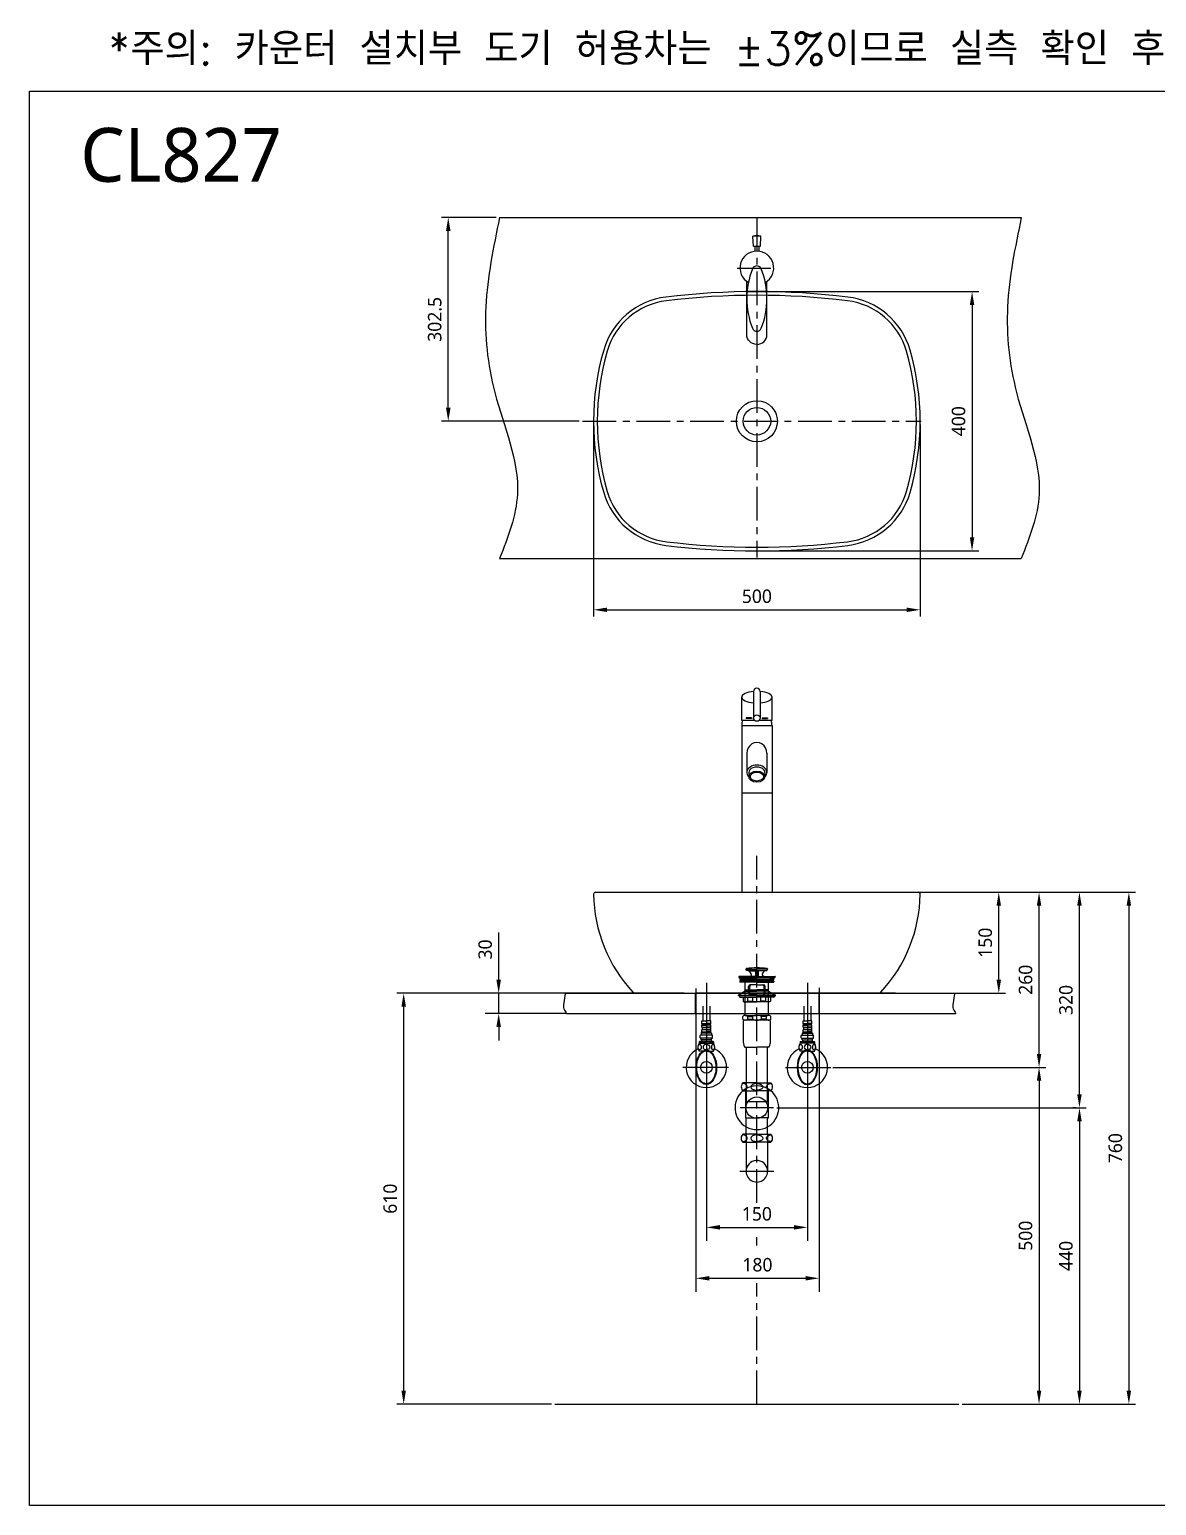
# Model space of a CAD drawing. Extents: x 3936 to 7036, y 0 to 2191.
# Drawn here: x 3936 to 5609, y 0 to 2191 of the extents above; entities that cross this region are included whole.
import ezdxf

# ---------------------------------------------------------------- set-up
doc = ezdxf.new("R2010")
doc.units = 0
doc.header["$LTSCALE"] = 20
doc.header["$MEASUREMENT"] = 0
doc.linetypes.add('CENTER', pattern=[2, 1.25, -0.25, 0.25, -0.25])
doc.layers.get('0').update_dxf_attribs({"linetype": 'CONTINUOUS'})
doc.layers.get('DEFPOINTS').update_dxf_attribs({"linetype": 'CONTINUOUS'})
for name, color, linetype in [('1', 1, 'CONTINUOUS'), ('3', 3, 'CONTINUOUS'), ('4', 4, 'CONTINUOUS'), ('5', 5, 'CONTINUOUS'), ('6', 6, 'CONTINUOUS'), ('7', 7, 'CONTINUOUS'), ('CENTER', 2, 'CENTER'), ('D', 2, 'CONTINUOUS'), ('DWG', 7, 'CONTINUOUS')]:
    doc.layers.add(name, color=color, linetype=linetype)
doc.styles.add('GHS', font='romans', dxfattribs={"bigfont": 'ghs'})
doc.styles.get("Standard").update_dxf_attribs({"font": 'NanumGothic.ttf'})
doc.dimstyles.get("Standard").update_dxf_attribs({"dimtxt": 2.5, "dimasz": 2, "dimexe": 2, "dimexo": 1, "dimgap": 1.5, "dimtad": 1, "dimdec": 0, "dimlfac": 10, "dimrnd": 0.5, "dimzin": 0, "dimdsep": 46, "dimtxsty": 'Standard', "dimcen": 0, "dimclrt": 2, "dimadec": 0, "dimazin": 0, "dimtfac": 1, "dimtdec": 0, "dimtmove": 0, "dimatfit": 3, "dimfxl": 1, "dimtolj": 1, "dimtzin": 0, "dimarcsym": 0})

# ---------------------------------------------------------------- blocks, each defined once
blk = doc.blocks.new('*D49')
at = {"color": 3, "lineweight": -2, "transparency": 16777216}
for p, q in [((5045.9, 590.5), (5505.1, 590.5)), ((5495.1, 570.5), (5495.1, 170.5)), ((5321.1, 150.5), (5505.1, 150.5))]:
    blk.add_line(p, q, dxfattribs=at)
at = {"color": 3, "transparency": 16777216}
for points in [[(5491.8, 570.5), (5498.4, 570.5), (5495.1, 590.5)], [(5491.8, 170.5), (5498.4, 170.5), (5495.1, 150.5)]]:
    blk.add_solid(points, dxfattribs=at)
at = {"layer": 'DEFPOINTS', "color": 0, "transparency": 16777216}
for p in [(5040.9, 590.5), (5316.1, 150.5), (5495.1, 150.5)]:
    blk.add_point(p, dxfattribs=at)
at = {"color": 2, "transparency": 16777216, "insert": (5475.1, 370.5), "char_height": 20, "attachment_point": 5, "rotation": 90}
blk.add_mtext('\\A1;440', dxfattribs=at)
blk = doc.blocks.new('*D50')
at = {"layer": '1', "color": 3, "lineweight": -2, "transparency": 16777216}
for p, q in [((4632.7, 780.5), (4632.7, 850.5)), ((4731.9, 760.5), (4612.7, 760.5)), ((4632.7, 730.5), (4632.7, 760.5)), ((4733.4, 730.5), (4612.7, 730.5)), ((4632.7, 710.5), (4632.7, 690.5))]:
    blk.add_line(p, q, dxfattribs=at)
at = {"layer": '1', "color": 3, "transparency": 16777216}
for points in [[(4629.3, 780.5), (4636, 780.5), (4632.7, 760.5)], [(4629.3, 710.5), (4636, 710.5), (4632.7, 730.5)]]:
    blk.add_solid(points, dxfattribs=at)
at = {"layer": 'DEFPOINTS', "color": 0, "transparency": 16777216}
for p in [(4632.7, 760.5), (4731.9, 760.5), (4733.4, 730.5)]:
    blk.add_point(p, dxfattribs=at)
at = {"layer": '1', "color": 2, "transparency": 16777216, "insert": (4612.7, 825.5), "char_height": 20, "attachment_point": 5, "rotation": 90}
blk.add_mtext('\\A1;30', dxfattribs=at)
blk = doc.blocks.new('*D51')
at = {"color": 3, "lineweight": -2, "transparency": 16777216}
for p, q in [((5256.1, 910.5), (5445.1, 910.5)), ((5435.1, 670.5), (5435.1, 890.5)), ((5128.7, 650.5), (5445.1, 650.5))]:
    blk.add_line(p, q, dxfattribs=at)
at = {"color": 3, "transparency": 16777216}
for points in [[(5431.8, 890.5), (5438.4, 890.5), (5435.1, 910.5)], [(5431.8, 670.5), (5438.4, 670.5), (5435.1, 650.5)]]:
    blk.add_solid(points, dxfattribs=at)
at = {"layer": 'DEFPOINTS', "color": 0, "transparency": 16777216}
for p in [(5251.1, 910.5), (5435.1, 910.5), (5123.7, 650.5)]:
    blk.add_point(p, dxfattribs=at)
at = {"color": 2, "transparency": 16777216, "insert": (5415.1, 780.5), "char_height": 20, "attachment_point": 5, "rotation": 90}
blk.add_mtext('\\A1;260', dxfattribs=at)
blk = doc.blocks.new('*D52')
at = {"color": 3, "lineweight": -2, "transparency": 16777216}
for p, q in [((4941.1, 615.8), (4941.1, 392.9)), ((5091.1, 615.8), (5091.1, 392.9)), ((4961.1, 412.9), (5071.1, 412.9))]:
    blk.add_line(p, q, dxfattribs=at)
at = {"color": 3, "transparency": 16777216}
for points in [[(4961.1, 416.3), (4961.1, 409.6), (4941.1, 412.9)], [(5071.1, 416.3), (5071.1, 409.6), (5091.1, 412.9)]]:
    blk.add_solid(points, dxfattribs=at)
at = {"layer": 'DEFPOINTS', "color": 0, "transparency": 16777216}
for p in [(4941.1, 615.8), (5091.1, 615.8), (5091.1, 412.9)]:
    blk.add_point(p, dxfattribs=at)
at = {"color": 2, "transparency": 16777216, "insert": (5016.1, 432.9), "char_height": 20, "attachment_point": 5}
blk.add_mtext('\\A1;150', dxfattribs=at)
blk = doc.blocks.new('*D62')
at = {"layer": '1', "color": 3, "lineweight": -2, "transparency": 16777216}
for p, q in [((5256.1, 910.5), (5505.1, 910.5)), ((5495.1, 610.5), (5495.1, 890.5)), ((5490.1, 590.5), (5485.1, 590.5))]:
    blk.add_line(p, q, dxfattribs=at)
at = {"layer": '1', "color": 3, "transparency": 16777216}
for points in [[(5491.8, 890.5), (5498.4, 890.5), (5495.1, 910.5)], [(5491.8, 610.5), (5498.4, 610.5), (5495.1, 590.5)]]:
    blk.add_solid(points, dxfattribs=at)
at = {"layer": 'DEFPOINTS', "color": 0, "transparency": 16777216}
for p in [(5251.1, 910.5), (5495.1, 910.5), (5495.1, 590.5)]:
    blk.add_point(p, dxfattribs=at)
at = {"layer": '1', "color": 2, "transparency": 16777216, "insert": (5475.1, 750.5), "char_height": 20, "attachment_point": 5, "rotation": 90}
blk.add_mtext('\\A1;320', dxfattribs=at)
blk = doc.blocks.new('*D61')
at = {"layer": '3', "color": 3, "lineweight": -2, "transparency": 16777216}
for p, q in [((4925.3, 767.7), (4925.3, 317.3)), ((5108.5, 768.5), (5108.5, 317.3)), ((4945.3, 337.3), (5088.5, 337.3))]:
    blk.add_line(p, q, dxfattribs=at)
at = {"layer": '3', "color": 3, "transparency": 16777216}
for points in [[(4945.3, 340.6), (4945.3, 334), (4925.3, 337.3)], [(5088.5, 340.6), (5088.5, 334), (5108.5, 337.3)]]:
    blk.add_solid(points, dxfattribs=at)
at = {"layer": 'DEFPOINTS', "color": 0, "transparency": 16777216}
for p in [(4925.3, 767.7), (5108.5, 768.5), (5108.5, 337.3)]:
    blk.add_point(p, dxfattribs=at)
at = {"layer": '3', "color": 2, "transparency": 16777216, "insert": (5016.9, 357.3), "char_height": 20, "attachment_point": 5}
blk.add_mtext('\\A1;180', dxfattribs=at)
blk = doc.blocks.new('*D47')
at = {"color": 3, "lineweight": -2, "transparency": 16777216}
for p, q in [((5256.1, 910.5), (5385.3, 910.5)), ((5375.3, 780.5), (5375.3, 890.5)), ((5227, 760.5), (5385.3, 760.5))]:
    blk.add_line(p, q, dxfattribs=at)
at = {"color": 3, "transparency": 16777216}
for points in [[(5372, 890.5), (5378.6, 890.5), (5375.3, 910.5)], [(5372, 780.5), (5378.6, 780.5), (5375.3, 760.5)]]:
    blk.add_solid(points, dxfattribs=at)
at = {"layer": 'DEFPOINTS', "color": 0, "transparency": 16777216}
for p in [(5251.1, 910.5), (5375.3, 910.5), (5222, 760.5)]:
    blk.add_point(p, dxfattribs=at)
at = {"color": 2, "transparency": 16777216, "insert": (5355.3, 835.5), "char_height": 20, "attachment_point": 5, "rotation": 90}
blk.add_mtext('\\A1;150', dxfattribs=at)
blk = doc.blocks.new('*D48')
at = {"layer": '3', "color": 3, "lineweight": -2, "transparency": 16777216}
for p, q in [((4908.1, 760.5), (4481.6, 760.5)), ((4491.6, 740.5), (4491.6, 170.5)), ((4711.1, 150.5), (4481.6, 150.5))]:
    blk.add_line(p, q, dxfattribs=at)
at = {"layer": '3', "color": 3, "transparency": 16777216}
for points in [[(4488.3, 740.5), (4495, 740.5), (4491.6, 760.5)], [(4488.3, 170.5), (4495, 170.5), (4491.6, 150.5)]]:
    blk.add_solid(points, dxfattribs=at)
at = {"layer": 'DEFPOINTS', "color": 0, "transparency": 16777216}
for p in [(4913.1, 760.5), (4491.6, 150.5), (4716.1, 150.5)]:
    blk.add_point(p, dxfattribs=at)
at = {"layer": '3', "color": 2, "transparency": 16777216, "insert": (4471.6, 455.5), "char_height": 20, "attachment_point": 5, "rotation": 90}
blk.add_mtext('\\A1;610', dxfattribs=at)
blk = doc.blocks.new('*D55')
at = {"layer": '3', "color": 3, "lineweight": -2, "transparency": 16777216}
for p, q in [((5256.1, 910.5), (5578.5, 910.5)), ((5568.5, 890.5), (5568.5, 170.5)), ((5321.1, 150.5), (5578.5, 150.5))]:
    blk.add_line(p, q, dxfattribs=at)
at = {"layer": '3', "color": 3, "transparency": 16777216}
for points in [[(5565.1, 890.5), (5571.8, 890.5), (5568.5, 910.5)], [(5565.1, 170.5), (5571.8, 170.5), (5568.5, 150.5)]]:
    blk.add_solid(points, dxfattribs=at)
at = {"layer": 'DEFPOINTS', "color": 0, "transparency": 16777216}
for p in [(5251.1, 910.5), (5316.1, 150.5), (5568.5, 150.5)]:
    blk.add_point(p, dxfattribs=at)
at = {"layer": '3', "color": 2, "transparency": 16777216, "insert": (5548.5, 530.5), "char_height": 20, "attachment_point": 5, "rotation": 90}
blk.add_mtext('\\A1;760', dxfattribs=at)
blk = doc.blocks.new('A$C7F5A4C09')
at = {"layer": '3'}
for p, q in [((0.5, 185.6), (0.5, 185)), ((0.5, 185), (27.5, 185)), ((0.5, 185), (2.6, 183.5)), ((10.2, 186), (0.9, 186)), ((2.2, 183.3), (2.2, 182)), ((2.2, 179), (2.2, 177.7)), ((8.5, 183.5), (2.4, 183.5)), ((27.5, 177.5), (2.4, 177.5)), ((27.5, 181.5), (2.7, 181.5)), ((27.5, 179.5), (2.7, 179.5)), ((8.5, 183.5), (27.5, 183.5)), ((10, 146.9), (10, 177.5)), ((27.5, 186), (10.2, 186)), ((12.5, 194.6), (11.3, 196.7)), ((11.4, 196.5), (27.5, 196.5)), ((27.5, 194.6), (12.5, 194.6)), ((15, 194.4), (25.7, 193.7)), ((19.2, 189.7), (16.5, 193.6)), ((17.1, 186), (18.6, 186.8)), ((27.5, 194.6), (25.7, 193.7)), ((25.7, 193.7), (25.7, 186)), ((27, 194.3), (26.5, 187.9)), ((26.8, 186), (26.5, 188)), ((26.5, 188), (27.5, 188)), ((43.6, 196.5), (27.5, 196.5)), ((27.5, 194.6), (42.5, 194.6)), ((27.5, 194.6), (29.2, 193.7)), ((28.4, 188), (27.5, 188)), ((27.5, 186), (44.8, 186)), ((54.5, 185), (27.5, 185)), ((46.5, 183.5), (27.5, 183.5)), ((27.5, 181.5), (52.3, 181.5)), ((27.5, 179.5), (52.3, 179.5)), ((27.5, 177.5), (52.6, 177.5)), ((28, 194.3), (28.4, 187.9)), ((28.2, 186), (28.4, 188)), ((40, 194.4), (29.2, 193.7)), ((29.2, 193.7), (29.2, 186)), ((35.8, 189.7), (38.5, 193.6)), ((37.9, 186), (36.4, 186.8)), ((42.5, 194.6), (43.7, 196.7)), ((44.8, 186), (54.1, 186)), ((45, 146.9), (45, 177.5)), ((46.5, 183.5), (52.6, 183.5)), ((54.5, 185), (52.4, 183.5)), ((52.8, 183.3), (52.8, 182)), ((52.8, 179), (52.8, 177.7)), ((54.5, 185.6), (54.5, 185)), ((10, 163.9), (0, 157.9)), ((0, 157.9), (27.5, 157.9)), ((0, 156.9), (0, 157.9)), ((10, 156.9), (0, 156.9)), ((1.8, 156.9), (1.8, 155.6)), ((2.3, 155.1), (7.3, 155.1)), ((5, 160.9), (50, 160.9)), ((7.3, 155.1), (27.5, 155.1)), ((7.3, 155.1), (7.3, 149)), ((10.7, 166), (10, 167.2)), ((10, 166), (27.5, 166)), ((10, 163.9), (27.5, 163.9)), ((45, 156.9), (10, 156.9)), ((10.7, 163.9), (10.7, 166)), ((14.1, 149), (14.1, 155.1)), ((15.1, 161), (15.1, 171)), ((16.9, 161), (16.9, 171)), ((27.5, 173.5), (17.6, 173.5)), ((27.5, 158.5), (17.6, 158.5)), ((21.5, 149), (21.5, 155.1)), ((27.5, 173.5), (37.4, 173.5)), ((45, 166), (27.5, 166)), ((45, 163.9), (27.5, 163.9)), ((27.5, 158.5), (37.4, 158.5)), ((55, 157.9), (27.5, 157.9)), ((47.7, 155.1), (27.5, 155.1)), ((33.5, 149), (33.5, 155.1)), ((38.1, 161), (38.1, 171)), ((39.9, 161), (39.9, 171)), ((40.9, 149), (40.9, 155.1)), ((44.3, 166), (45, 167.2)), ((44.3, 163.9), (44.3, 166)), ((45, 163.9), (55, 157.9)), ((45, 156.9), (55, 156.9)), ((47.7, 155.1), (47.7, 149)), ((52.7, 155.1), (47.7, 155.1)), ((53.2, 156.9), (53.2, 155.6)), ((55, 156.9), (55, 157.9)), ((8.3, 148.4), (7.3, 149)), ((8.3, 148.4), (9.7, 148.4)), ((9.7, 148.4), (27.5, 148.4)), ((10, 128), (10, 148.4)), ((14.1, 149), (21.5, 149)), ((45.3, 148.4), (27.5, 148.4)), ((40.9, 149), (33.5, 149)), ((45, 128), (45, 148.4)), ((46.7, 148.4), (45.3, 148.4)), ((46.7, 148.4), (47.7, 149)), ((6.8, 122.4), (6.8, 126.6)), ((7.5, 87.4), (7.5, 120)), ((27.5, 121), (8.5, 121)), ((10.1, 128), (27.3, 128)), ((13.5, 126.6), (13.5, 122.4)), ((13.5, 126.6), (20.9, 126.6)), ((13.5, 122.4), (20.9, 122.4)), ((20.9, 126.6), (20.9, 122.4)), ((44.9, 121), (27.5, 121)), ((44.9, 128), (27.7, 128)), ((34.1, 126.6), (34.1, 122.4)), ((41.5, 126.6), (34.1, 126.6)), ((41.5, 122.4), (34.1, 122.4)), ((41.5, 126.6), (41.5, 122.4)), ((44.3, 121), (44.9, 121)), ((44.9, 121), (45.3, 121)), ((46.5, 121), (45, 121)), ((47.5, 114.6), (47.5, 120)), ((47.5, 87.4), (47.5, 120)), ((48.2, 122.4), (48.2, 126.6)), ((9.5, 81), (27.5, 81)), ((11.6, 81), (11.6, 0)), ((45.5, 81), (27.5, 81)), ((43.4, 0), (43.4, 81)), ((11.6, 0), (43.4, 0))]:
    blk.add_line(p, q, dxfattribs=at)
for centre, radius, start, end in [((12.3, 196.5), 1.1, 97.3204, 169.4262), ((27.5, 78.6), 120, 90, 97.3204), ((27.5, 78.6), 120, 82.6796, 90), ((42.6, 196.5), 1.1, 10.5738, 82.6796), ((0.9, 185.6), 0.4, 90, 180), ((2.4, 183.3), 0.2, 90, 180), ((2.7, 182), 0.5, 180, 270), ((2.7, 179), 0.5, 90, 180), ((2.4, 177.7), 0.2, 180, 270), ((6, 180.5), 1, 270, 90), ((14.9, 192.4), 2, 35.2023, 86.2618), ((17.6, 188.6), 2, 300, 35.2023), ((37.4, 188.6), 2, 144.7977, 240), ((40.1, 192.4), 2, 93.7382, 144.7977), ((49, 180.5), 1, 90, 270), ((52.3, 182), 0.5, 270, 0), ((52.3, 179), 0.5, 0, 90), ((52.6, 183.3), 0.2, 0, 90), ((52.6, 177.7), 0.2, 270, 0), ((54.1, 185.6), 0.4, 0, 90), ((2.3, 155.6), 0.5, 180, 270), ((17.6, 171), 2.5, 90, 180), ((17.6, 161), 2.5, 180, 270), ((19.4, 171), 2.5, 90, 180), ((19.4, 161), 2.5, 180, 270), ((35.6, 171), 2.5, 0, 90), ((35.6, 161), 2.5, 270, 0), ((37.4, 171), 2.5, 0, 90), ((37.4, 161), 2.5, 270, 0), ((52.7, 155.6), 0.5, 270, 0), ((10.7, 158.6), 10.2, 250.5679, 289.4321), ((27.3, 177.9), 29.5, 258.5956, 270.3737), ((27.7, 177.9), 29.5, 269.6263, 281.4044), ((44.3, 158.6), 10.2, 250.5679, 289.4321), ((10.1, 123.3), 4.7, 43.9409, 136.0591), ((10.1, 125.7), 4.7, 223.9409, 316.0591), ((8.5, 120), 1, 90, 180), ((27, 114.4), 13.6, 89.0643, 116.6472), ((27, 134.6), 13.6, 243.3528, 270.9357), ((28, 114.4), 13.6, 63.3528, 90.9357), ((28, 134.6), 13.6, 269.0643, 296.6472), ((44.9, 123.3), 4.7, 43.9409, 136.0591), ((44.9, 125.7), 4.7, 223.9409, 316.0591), ((46.5, 120), 1, 0, 90), ((20.5, 87.9), 13, 182.42, 212.3), ((34.5, 87.9), 13, 327.7, 357.58)]:
    blk.add_arc(centre, radius, start, end, dxfattribs=at)
blk = doc.blocks.new('*D63')
at = {"color": 3, "lineweight": -2, "transparency": 16777216}
for p, q in [((4773.6, 1604.8), (4773.6, 1319.8)), ((5258.6, 1604.8), (5258.6, 1319.8)), ((4793.6, 1329.8), (5238.6, 1329.8))]:
    blk.add_line(p, q, dxfattribs=at)
at = {"color": 3, "transparency": 16777216}
for points in [[(4793.6, 1333.1), (4793.6, 1326.5), (4773.6, 1329.8)], [(5238.6, 1333.1), (5238.6, 1326.5), (5258.6, 1329.8)]]:
    blk.add_solid(points, dxfattribs=at)
at = {"layer": 'DEFPOINTS', "color": 0, "transparency": 16777216}
for p in [(4773.6, 1609.8), (5258.6, 1609.8), (5258.6, 1329.8)]:
    blk.add_point(p, dxfattribs=at)
at = {"color": 2, "transparency": 16777216, "insert": (5016.1, 1349.8), "char_height": 20, "attachment_point": 5}
blk.add_mtext('\\A1;500', dxfattribs=at)
blk = doc.blocks.new('*D64')
at = {"color": 3, "lineweight": -2, "transparency": 16777216}
for p, q in [((5021.1, 1802.3), (5345.6, 1802.3)), ((5335.6, 1782.3), (5335.6, 1437.3)), ((5021.1, 1417.3), (5345.6, 1417.3))]:
    blk.add_line(p, q, dxfattribs=at)
at = {"color": 3, "transparency": 16777216}
for points in [[(5332.3, 1782.3), (5338.9, 1782.3), (5335.6, 1802.3)], [(5332.3, 1437.3), (5338.9, 1437.3), (5335.6, 1417.3)]]:
    blk.add_solid(points, dxfattribs=at)
at = {"layer": 'DEFPOINTS', "color": 0, "transparency": 16777216}
for p in [(5016.1, 1802.3), (5016.1, 1417.3), (5335.6, 1417.3)]:
    blk.add_point(p, dxfattribs=at)
at = {"color": 2, "transparency": 16777216, "insert": (5315.6, 1609.8), "char_height": 20, "attachment_point": 5, "rotation": 90}
blk.add_mtext('\\A1;400', dxfattribs=at)
blk = doc.blocks.new('*D71')
at = {"color": 3, "lineweight": -2, "transparency": 16777216}
for p, q in [((5128.7, 650.5), (5445.1, 650.5)), ((5435.1, 630.5), (5435.1, 170.5)), ((5321.1, 150.5), (5445.1, 150.5))]:
    blk.add_line(p, q, dxfattribs=at)
at = {"color": 3, "transparency": 16777216}
for points in [[(5431.8, 630.5), (5438.4, 630.5), (5435.1, 650.5)], [(5431.8, 170.5), (5438.4, 170.5), (5435.1, 150.5)]]:
    blk.add_solid(points, dxfattribs=at)
at = {"layer": 'DEFPOINTS', "color": 0, "transparency": 16777216}
for p in [(5123.7, 650.5), (5316.1, 150.5), (5435.1, 150.5)]:
    blk.add_point(p, dxfattribs=at)
at = {"color": 2, "transparency": 16777216, "insert": (5415.1, 400.5), "char_height": 20, "attachment_point": 5, "rotation": 90}
blk.add_mtext('\\A1;500', dxfattribs=at)
blk = doc.blocks.new('*D83')
at = {"layer": '3', "color": 3, "lineweight": -2, "transparency": 16777216}
for p, q in [((4629, 1912.3), (4547.8, 1912.3)), ((4557.8, 1629.8), (4557.8, 1892.3)), ((4752.2, 1609.8), (4547.8, 1609.8))]:
    blk.add_line(p, q, dxfattribs=at)
at = {"layer": '3', "color": 3, "transparency": 16777216}
for points in [[(4554.5, 1892.3), (4561.2, 1892.3), (4557.8, 1912.3)], [(4554.5, 1629.8), (4561.2, 1629.8), (4557.8, 1609.8)]]:
    blk.add_solid(points, dxfattribs=at)
at = {"layer": 'DEFPOINTS', "color": 0, "transparency": 16777216}
for p in [(4557.8, 1912.3), (4634, 1912.3), (4757.2, 1609.8)]:
    blk.add_point(p, dxfattribs=at)
at = {"layer": '3', "color": 2, "transparency": 16777216, "insert": (4537.8, 1761), "char_height": 20, "attachment_point": 5, "rotation": 90}
blk.add_mtext('\\A1;302.5', dxfattribs=at)

msp = doc.modelspace()

# ---------------------------------------------------------------- linework, layer by layer
at = {"color": 7}
for p, q in [((4776.60994, 910.50261), (5255.56798, 910.50261)), ((4835.74659, 760.50261), (5196.43132, 760.50261)), ((5222.02048, 760.50261), (5016.08896, 760.50261))]:
    msp.add_line(p, q, dxfattribs=at)
msp.add_lwpolyline([(5107.08896, 760.50261), (5016.08896, 760.50261), (4925.08896, 760.50261)])
at = {"color": 2}
for radius in [30.5, 20.5]:
    msp.add_circle((5016.08896, 1609.76501), radius, dxfattribs=at)
at = {"color": 7}
for centre, radius, start, end in [((5016.08896, 682.26501), 1120, 83.07142379, 96.92857621), ((4894.25068, 1684.88928), 110, 96.92857621, 163.8449259), ((4894.25068, 1684.88928), 104.5, 96.92857621, 163.8449259), ((5016.08896, 682.26501), 1114.5, 83.07142379, 96.92857621), ((5137.92724, 1684.88928), 104.5, 16.1550741, 83.07142379), ((5137.92724, 1684.88928), 110, 16.1550741, 83.07142379), ((5153.58896, 1609.76501), 380, 163.8449259, 196.1550741), ((5153.58896, 1609.76501), 374.5, 163.8449259, 196.1550741), ((4878.58896, 1609.76501), 374.5, 343.8449259, 16.1550741), ((4878.58896, 1609.76501), 380, 343.8449259, 16.1550741), ((4894.25068, 1534.64073), 110, 196.1550741, 263.07142379), ((4894.25068, 1534.64073), 104.5, 196.1550741, 263.07142379), ((5137.92724, 1534.64073), 104.5, 276.92857621, 343.8449259), ((5137.92724, 1534.64073), 110, 276.92857621, 343.8449259), ((5016.08896, 2537.26501), 1120, 263.07142379, 276.92857621), ((5016.08896, 2537.26501), 1114.5, 263.07142379, 276.92857621), ((4776.60994, 907.50261), 3, 90, 180.8013657), ((4991.08896, 910.50261), 217.5, 180.8013657, 223.02778491), ((5041.08896, 910.50261), 217.5, 316.97221509, 359.1986343), ((5255.56798, 907.50261), 3, 359.1986343, 90), ((4835.74659, 765.50261), 5, 223.02778491, 270), ((5196.43132, 765.50261), 5, 270, 316.97221509)]:
    msp.add_arc(centre, radius, start, end, dxfattribs=at)
at = {"layer": '1'}
for p, q in [((4925.08896, 730.50261), (4925.08896, 760.50261)), ((5108.46513, 730.50261), (5108.46513, 760.50261)), ((4716.08896, 150.50261), (5316.08896, 150.50261))]:
    msp.add_line(p, q, dxfattribs=at)
for points in [[(4634.03703, 1912.26501), (4613.57848, 1779.53656), (4626.98697, 1652.20697), (4660.50819, 1501.42193), (4634.03703, 1405.76501)], [(5408.77772, 1912.26501), (5388.31917, 1779.53656), (5401.72766, 1652.20697), (5435.24888, 1501.42193), (5408.77772, 1405.76501)]]:
    msp.add_spline(points, degree=3, dxfattribs=at)
for points in [[(4731.94823, 760.50261), (4730.39124, 755.69255), (4729.4017, 747.93881), (4728.30295, 736.51331), (4732.08129, 732.84228), (4733.41356, 730.50261)], [(5310.18516, 760.50261), (5308.62818, 755.69255), (5307.63864, 747.93881), (5306.53988, 736.51331), (5310.31822, 732.84228), (5311.65049, 730.50261)]]:
    msp.add_open_spline(points, degree=3, knots=[0.795697532, 0.795697532, 0.795697532, 0.795697532, 2.2002718372, 3.1617295052, 4.1110891985, 4.1110891985, 4.1110891985, 4.1110891985], dxfattribs=at)
at = {"layer": '3'}
for p, q in [((5001.08896, 1802.26501), (5031.08896, 1802.26501)), ((5031.96396, 595.49414), (5031.26396, 595.49414))]:
    msp.add_line(p, q, dxfattribs=at)
at = {"layer": '4'}
for p, q in [((4999.83886, 627.53718), (4995.54736, 627.53718)), ((4995.93886, 615.53718), (4995.54736, 615.53718)), ((4995.93886, 615.53718), (5016.08886, 615.53718)), ((4999.28886, 615.53718), (4999.28886, 575.75706)), ((5016.08886, 627.53718), (4999.83886, 627.53718)), ((5016.08886, 627.53718), (5032.33886, 627.53718)), ((5036.23886, 615.53718), (5016.08886, 615.53718)), ((5032.33886, 627.53718), (5036.63037, 627.53718)), ((5032.88886, 615.53718), (5032.88886, 575.75706)), ((5036.23886, 615.53718), (5036.63037, 615.53718)), ((5040.8639, 590.49841), (4991.31382, 590.49841)), ((4999.28886, 575.75706), (5016.08886, 575.75706)), ((5000.21386, 550.93298), (5000.21386, 574.11218)), ((5032.88886, 575.75706), (5016.08886, 575.75706)), ((5031.96386, 550.93298), (5031.96386, 574.11218)), ((5000.21386, 551.23718), (4995.46941, 551.23718)), ((5016.01091, 551.23718), (5000.21386, 551.23718)), ((5000.21386, 550.93298), (5000.21386, 496.03718)), ((5016.01091, 551.23718), (5016.08886, 551.23718)), ((5016.16681, 551.23718), (5016.08886, 551.23718)), ((5016.16681, 551.23718), (5031.96386, 551.23718)), ((5031.96386, 551.23718), (5036.70831, 551.23718)), ((5031.96386, 550.93298), (5031.96386, 496.03718)), ((4995.46941, 539.23718), (5000.21386, 539.23718)), ((5000.21386, 539.23718), (5016.01091, 539.23718)), ((5031.96386, 539.23718), (5016.16681, 539.23718)), ((5031.96386, 539.23718), (5036.70831, 539.23718)), ((5041.26233, 496.03718), (4990.91539, 496.03718))]:
    msp.add_line(p, q, dxfattribs=at)
for points in [[(5001.89403, 621.53718, 0.1552173896), (5001.30354, 623.3935, 0.1067472438), (4999.24184, 625.28418, 0.0730430096), (4996.47197, 626.4022, 0.0285110883), (4994.74322, 626.71821, 0.05952259)], [(4994.74322, 616.35615, 0.0285110883), (4996.47197, 616.67216, 0.0730430096), (4999.24184, 617.79018, 0.1067472438), (5001.30354, 619.68085, 0.1552173896), (5001.89403, 621.53718, 0.1552173896)], [(5007.80856, 623.27611, 0.3272904533), (5007.80857, 619.79824, 0.1063733853), (5009.83137, 618.00164, 0.0712191074), (5012.53132, 616.94792, 0.0575374245), (5016.08886, 616.53718, 0.0575374245)], [(5016.08886, 626.53718, 0.0575374245), (5012.53132, 626.12643, 0.0712191074), (5009.83137, 625.07271, 0.1063733648), (5007.80857, 623.27611, 0.159482965)], [(5016.08886, 626.53718, -0.0575374245), (5019.64641, 626.12643, -0.0712191074), (5022.34636, 625.07271, -0.1063733648), (5024.36916, 623.27611, -0.159482965)], [(5024.36916, 623.27611, -0.3272904533), (5024.36916, 619.79824, -0.1063733853), (5022.34636, 618.00164, -0.0712191074), (5019.64641, 616.94792, -0.0575374245), (5016.08886, 616.53718, -0.0575374245)], [(5030.28369, 621.53718, -0.1552173896), (5030.87419, 623.3935, -0.1067472438), (5032.93589, 625.28418, -0.0730430096), (5035.70575, 626.4022, -0.0285110883), (5037.43451, 626.71821, -0.05952259)], [(5037.43451, 616.35615, -0.0285110883), (5035.70575, 616.67216, -0.0730430096), (5032.93589, 617.79018, -0.1067472438), (5030.87419, 619.68085, -0.1552173896), (5030.28369, 621.53718, -0.1552173896)], [(5000.21386, 548.22264, 0.0490560615), (4999.16389, 548.98418, 0.0730430096), (4996.39402, 550.1022, 0.0285110883), (4994.66527, 550.41821)], [(5001.81609, 545.23718, 0.1552173896), (5001.22559, 547.0935, 0.0544112033), (5000.27245, 548.17006, 0.0544112033)], [(5016.08886, 550.23698, 0.0587898964), (5012.45337, 549.82643, 0.0712191074), (5009.75342, 548.77271, 0.1063733648), (5007.73062, 546.97611, 0.159482965)], [(5016.08886, 550.23698, -0.0587898964), (5019.72436, 549.82643, -0.0712191074), (5022.42431, 548.77271, -0.1063733648), (5024.44711, 546.97611, -0.159482965)], [(5030.36164, 545.23718, -0.1552173896), (5030.95213, 547.0935, -0.0549498642), (5031.91583, 548.17962, -0.0549498642)], [(5031.96386, 548.22264, -0.0490560615), (5033.01384, 548.98418, -0.0730430096), (5035.7837, 550.1022, -0.0285110883), (5037.51246, 550.41821)], [(4994.66527, 540.05615, 0.0285110883), (4996.39402, 540.37216, 0.0730430096), (4999.16389, 541.49018, 0.0490560615), (5000.21386, 542.25171, 0.0490560615)], [(5000.27421, 542.3059, 0.0543209027), (5001.22559, 543.38085, 0.1552173896), (5001.81609, 545.23718)], [(5007.73062, 546.97611, 0.3272904533), (5007.73062, 543.49824, 0.1063733853), (5009.75342, 541.70164, 0.0712191074), (5012.45337, 540.64792, 0.0575374245), (5016.01091, 540.23718, 0.0575374245)], [(5024.44711, 546.97611, -0.3272904533), (5024.44711, 543.49824, -0.1063733853), (5022.42431, 541.70164, -0.0712191074), (5019.72436, 540.64792, -0.0575374245), (5016.16681, 540.23718, -0.0575374245)], [(5031.90778, 542.30203, -0.0545390364), (5030.95213, 543.38085, -0.1552173896), (5030.36164, 545.23718)], [(5037.51246, 540.05615, -0.0285110883), (5035.7837, 540.37216, -0.0730430096), (5033.01384, 541.49018, -0.0490560615), (5031.96386, 542.25171, -0.0490560615)]]:
    msp.add_lwpolyline(points, format="xyb", dxfattribs=at)
msp.add_circle((5016.08886, 590.53718), 16, dxfattribs=at)
for centre, radius, start, end in [((5016.08886, 590.53718), 32.5, 129.44707923, 240.76048697), ((5000.83886, 621.53718), 8, 131.40962211, 228.59037789), ((5016.08886, 590.53718), 32.5, 50.55292077, 129.44707923), ((5016.08886, 590.53718), 32.5, 299.23951303, 50.55292077), ((5031.33886, 621.53718), 8, 311.40962211, 48.59037789), ((4999.28886, 574.11218), 0.925, 0, 58.70258778), ((5032.88886, 574.11218), 0.925, 121.29741222, 180), ((5031.88886, 575.75706), 1, 301.29741222, 0), ((5000.76091, 545.23718), 8, 131.40962211, 228.59037789), ((5016.08886, 590.53718), 32.5, 240.76048697, 299.23951303), ((5031.41681, 545.23718), 8, 311.40962211, 48.59037789), ((5016.08886, 496.16218), 16, 7.1666434, 180), ((5016.08886, 496.16218), 16, 172.8333566, 7.1666434)]:
    msp.add_arc(centre, radius, start, end, dxfattribs=at)
at = {"layer": '5'}
for p, q in [((4634.03703, 1912.26501), (5408.77772, 1912.26501)), ((4634.03703, 1405.76501), (5408.77772, 1405.76501)), ((4731.94823, 760.50261), (5310.18516, 760.50261)), ((4733.41356, 730.50261), (5311.65049, 730.50261))]:
    msp.add_line(p, q, dxfattribs=at)
at = {"layer": '5', "color": 212}
msp.add_lwpolyline([(3936.01547, 2100), (7036.01547, 2100), (7036.01547, 0), (3936.01547, 0)], close=True, dxfattribs=at)
at = {"layer": '6'}
for p, q in [((4941.08896, 775.89974), (4941.08896, 615.83988)), ((5091.08896, 775.89974), (5091.08896, 615.83988)), ((4935.83896, 741.30106), (4935.83896, 719.59841)), ((4946.33896, 741.30106), (4946.33896, 719.59841)), ((5085.83896, 741.30106), (5085.83896, 719.59841)), ((5096.33896, 741.30106), (5096.33896, 719.59841)), ((4934.08896, 701.09841), (4934.08896, 702.29841)), ((4936.83896, 702.59841), (4934.38896, 702.59841)), ((4934.58896, 719.59841), (4941.08896, 719.59841)), ((4934.58896, 715.76998), (4934.58896, 719.59841)), ((4934.58896, 715.76998), (4941.08896, 715.76998)), ((4934.58896, 715.76998), (4935.08896, 715.26998)), ((4934.58896, 712.92684), (4935.08896, 713.42684)), ((4934.58896, 712.92684), (4941.08896, 712.92684)), ((4934.58896, 710.26998), (4934.58896, 712.92684)), ((4934.58896, 710.26998), (4941.08896, 710.26998)), ((4934.58896, 710.26998), (4935.08896, 709.76998)), ((4935.08896, 706.59841), (4934.58896, 706.09841)), ((4941.08896, 706.09841), (4934.58896, 706.09841)), ((4934.58896, 703.09841), (4934.58896, 706.09841)), ((4934.58896, 703.09841), (4941.08896, 703.09841)), ((4935.08896, 715.26998), (4941.08896, 715.26998)), ((4935.08896, 713.42684), (4935.08896, 715.26998)), ((4935.08896, 713.42684), (4941.08896, 713.42684)), ((4935.08896, 709.76998), (4935.08896, 706.59841)), ((4935.08896, 709.76998), (4941.08896, 709.76998)), ((4935.08896, 706.59841), (4941.08896, 706.59841)), ((4947.78896, 702.59841), (4935.08896, 702.59841)), ((4936.83896, 702.59841), (4936.83896, 703.09841)), ((4947.58896, 719.59841), (4941.08896, 719.59841)), ((4947.58896, 715.76998), (4941.08896, 715.76998)), ((4947.08896, 715.26998), (4941.08896, 715.26998)), ((4947.08896, 713.42684), (4941.08896, 713.42684)), ((4947.58896, 712.92684), (4941.08896, 712.92684)), ((4947.58896, 710.26998), (4941.08896, 710.26998)), ((4947.08896, 709.76998), (4941.08896, 709.76998)), ((4947.08896, 706.59841), (4941.08896, 706.59841)), ((4941.08896, 706.09841), (4947.58896, 706.09841)), ((4947.58896, 703.09841), (4941.08896, 703.09841)), ((4945.33896, 702.59841), (4945.33896, 703.09841)), ((4947.58896, 715.76998), (4947.08896, 715.26998)), ((4947.08896, 713.42684), (4947.08896, 715.26998)), ((4947.58896, 712.92684), (4947.08896, 713.42684)), ((4947.58896, 710.26998), (4947.08896, 709.76998)), ((4947.08896, 709.76998), (4947.08896, 706.59841)), ((4947.08896, 706.59841), (4947.58896, 706.09841)), ((4947.58896, 715.76998), (4947.58896, 719.59841)), ((4947.58896, 710.26998), (4947.58896, 712.92684)), ((4947.58896, 703.09841), (4947.58896, 706.09841)), ((4948.08896, 701.09841), (4948.08896, 702.29841)), ((4948.08896, 701.09841), (4948.08896, 702.29841)), ((5084.08896, 701.09841), (5084.08896, 702.29841)), ((5084.08896, 701.09841), (5084.08896, 702.29841)), ((5084.38896, 702.59841), (5097.08896, 702.59841)), ((5084.58896, 719.59841), (5091.08896, 719.59841)), ((5084.58896, 715.76998), (5084.58896, 719.59841)), ((5084.58896, 715.76998), (5091.08896, 715.76998)), ((5084.58896, 715.76998), (5085.08896, 715.26998)), ((5084.58896, 712.92684), (5085.08896, 713.42684)), ((5084.58896, 712.92684), (5091.08896, 712.92684)), ((5084.58896, 710.26998), (5084.58896, 712.92684)), ((5084.58896, 710.26998), (5091.08896, 710.26998)), ((5084.58896, 710.26998), (5085.08896, 709.76998)), ((5085.08896, 706.59841), (5084.58896, 706.09841)), ((5091.08896, 706.09841), (5084.58896, 706.09841)), ((5084.58896, 703.09841), (5084.58896, 706.09841)), ((5084.58896, 703.09841), (5091.08896, 703.09841)), ((5085.08896, 715.26998), (5091.08896, 715.26998)), ((5085.08896, 713.42684), (5085.08896, 715.26998)), ((5085.08896, 713.42684), (5091.08896, 713.42684)), ((5085.08896, 709.76998), (5091.08896, 709.76998)), ((5085.08896, 709.76998), (5085.08896, 706.59841)), ((5085.08896, 706.59841), (5091.08896, 706.59841)), ((5086.83896, 702.59841), (5086.83896, 703.09841)), ((5097.58896, 719.59841), (5091.08896, 719.59841)), ((5097.58896, 715.76998), (5091.08896, 715.76998)), ((5097.08896, 715.26998), (5091.08896, 715.26998)), ((5097.08896, 713.42684), (5091.08896, 713.42684)), ((5097.58896, 712.92684), (5091.08896, 712.92684)), ((5097.58896, 710.26998), (5091.08896, 710.26998)), ((5097.08896, 709.76998), (5091.08896, 709.76998)), ((5097.08896, 706.59841), (5091.08896, 706.59841)), ((5091.08896, 706.09841), (5097.58896, 706.09841)), ((5097.58896, 703.09841), (5091.08896, 703.09841)), ((5095.33896, 702.59841), (5095.33896, 703.09841)), ((5095.33896, 702.59841), (5097.78896, 702.59841)), ((5097.58896, 715.76998), (5097.08896, 715.26998)), ((5097.08896, 713.42684), (5097.08896, 715.26998)), ((5097.58896, 712.92684), (5097.08896, 713.42684)), ((5097.58896, 710.26998), (5097.08896, 709.76998)), ((5097.08896, 709.76998), (5097.08896, 706.59841)), ((5097.08896, 706.59841), (5097.58896, 706.09841)), ((5097.58896, 715.76998), (5097.58896, 719.59841)), ((5097.58896, 710.26998), (5097.58896, 712.92684)), ((5097.58896, 703.09841), (5097.58896, 706.09841)), ((5098.08896, 701.09841), (5098.08896, 702.29841)), ((4931.08896, 689.09841), (4930.58896, 688.59841)), ((4930.58896, 688.59841), (4941.08896, 688.59841)), ((4930.58896, 688.59841), (4930.58896, 686.49841)), ((4930.58896, 686.49841), (4951.58896, 686.49841)), ((4951.08896, 689.09841), (4931.08896, 689.09841)), ((4931.98896, 694.34841), (4931.98896, 697.84841)), ((4949.68896, 698.34841), (4932.48896, 698.34841)), ((4949.68896, 693.84841), (4932.48896, 693.84841)), ((4948.68896, 701.09841), (4933.48896, 701.09841)), ((4933.48896, 701.09841), (4933.48896, 698.34841)), ((4933.48896, 691.09841), (4933.48896, 693.84841)), ((4948.68896, 691.09841), (4933.48896, 691.09841)), ((4934.08896, 691.09841), (4934.08896, 689.59841)), ((4941.08896, 689.09841), (4935.63896, 689.09841)), ((4951.58896, 688.59841), (4941.08896, 688.59841)), ((4944.58896, 688.59841), (4951.58896, 688.59841)), ((4948.08896, 691.09841), (4948.08896, 689.59841)), ((4948.08896, 691.09841), (4948.08896, 689.59841)), ((4948.68896, 701.09841), (4948.68896, 698.34841)), ((4948.68896, 691.09841), (4948.68896, 693.84841)), ((4950.18896, 694.34841), (4950.18896, 697.84841)), ((4951.08896, 689.09841), (4951.58896, 688.59841)), ((4951.58896, 688.59841), (4951.58896, 686.49841)), ((5081.08896, 689.09841), (5080.58896, 688.59841)), ((5080.58896, 688.59841), (5091.08896, 688.59841)), ((5080.58896, 688.59841), (5080.58896, 686.49841)), ((5087.58896, 688.59841), (5080.58896, 688.59841)), ((5101.58896, 686.49841), (5080.58896, 686.49841)), ((5081.08896, 689.09841), (5101.08896, 689.09841)), ((5081.98896, 694.34841), (5081.98896, 697.84841)), ((5082.48896, 698.34841), (5099.68896, 698.34841)), ((5082.48896, 693.84841), (5099.68896, 693.84841)), ((5083.48896, 701.09841), (5098.68896, 701.09841)), ((5083.48896, 701.09841), (5083.48896, 698.34841)), ((5083.48896, 691.09841), (5083.48896, 693.84841)), ((5083.48896, 691.09841), (5098.68896, 691.09841)), ((5084.08896, 691.09841), (5084.08896, 689.59841)), ((5084.08896, 691.09841), (5084.08896, 689.59841)), ((5091.08896, 689.09841), (5096.53896, 689.09841)), ((5101.58896, 688.59841), (5091.08896, 688.59841)), ((5098.08896, 691.09841), (5098.08896, 689.59841)), ((5098.68896, 701.09841), (5098.68896, 698.34841)), ((5098.68896, 691.09841), (5098.68896, 693.84841)), ((5100.18896, 694.34841), (5100.18896, 697.84841)), ((5101.08896, 689.09841), (5101.58896, 688.59841)), ((5101.58896, 688.59841), (5101.58896, 686.49841)), ((4941.08896, 674.49841), (4930.58896, 674.49841)), ((4941.08896, 674.49841), (4931.12966, 674.49841)), ((4941.08896, 674.49841), (4951.58896, 674.49841)), ((5091.08896, 674.49841), (5080.58896, 674.49841)), ((5091.08896, 674.49841), (5101.04825, 674.49841)), ((5091.08896, 674.49841), (5101.58896, 674.49841)), ((4973.71553, 650.49841), (4906.11983, 650.49841)), ((5058.46238, 650.49841), (5126.05808, 650.49841))]:
    msp.add_line(p, q, dxfattribs=at)
for centre in [(4941.08896, 650.49841), (5091.08896, 650.49841)]:
    msp.add_circle(centre, 8.61509, dxfattribs=at)
for centre, radius, start, end in [((4934.38896, 702.29841), 0.3, 90, 180), ((4947.78896, 702.29841), 0.3, 0, 90), ((5084.38896, 702.29841), 0.3, 90, 180), ((5097.78896, 702.29841), 0.3, 0, 90), ((4938.58896, 680.49841), 10, 143.13010235, 216.86989765), ((4932.48896, 697.84841), 0.5, 90, 180), ((4932.48896, 694.34841), 0.5, 180, 270), ((4933.58896, 689.59841), 0.5, 270, 360), ((4947.58896, 689.59841), 0.5, 270, 360), ((4948.58896, 689.59841), 0.5, 180, 270), ((4949.68896, 697.84841), 0.5, 0, 90), ((4949.68896, 694.34841), 0.5, 270, 0), ((4943.58896, 680.49841), 10, 323.13010235, 36.86989765), ((5088.58896, 680.49841), 10, 143.13010235, 216.86989765), ((5082.48896, 697.84841), 0.5, 90, 180), ((5082.48896, 694.34841), 0.5, 180, 270), ((5083.58896, 689.59841), 0.5, 270, 360), ((5084.58896, 689.59841), 0.5, 180, 270), ((5098.58896, 689.59841), 0.5, 180, 270), ((5099.68896, 697.84841), 0.5, 0, 90), ((5099.68896, 694.34841), 0.5, 270, 0), ((5093.58896, 680.49841), 10, 323.13010235, 36.86989765), ((4941.08896, 650.49841), 30, 113.91725115, 66.08274885), ((5091.08896, 650.49841), 30, 113.91725115, 66.08274885)]:
    msp.add_arc(centre, radius, start, end, dxfattribs=at)
for centre, major_axis, ratio in [((4931.12966, 680.49841), (0, 4), 0.612372458), ((5081.12966, 680.49841), (0, 4), 0.612372458), ((4941.08896, 650.49841), (0, 25.5), 0.5965287665)]:
    msp.add_ellipse(centre, major_axis=major_axis, ratio=ratio, dxfattribs=at)
for centre in [(4941.08896, 680.49841), (5091.08896, 680.49841)]:
    msp.add_ellipse(centre, major_axis=(4.89898, 0), ratio=0.8164966106, start_param=1.5707962113, end_param=4.7123887139, dxfattribs=at)
at = {"layer": '6', "extrusion": (0, 0, -1)}
for centre in [(4941.08896, 680.49841), (5091.08896, 680.49841)]:
    msp.add_ellipse(centre, major_axis=(-4.89898, 0), ratio=0.8164966106, start_param=1.5707962113, end_param=4.7123887139, dxfattribs=at)
for centre, major_axis, ratio in [((4951.04825, 680.49841), (0, 4), 0.612372458), ((5101.04825, 680.49841), (0, 4), 0.612372458), ((5091.08896, 650.49841), (0, 25.5), 0.5965287665)]:
    msp.add_ellipse(centre, major_axis=major_axis, ratio=ratio, dxfattribs=at)
at = {"layer": '6'}
for points in [[(4941.08896, 674.99841), (4939.00856, 674.99841), (4936.90881, 674.1893), (4933.01259, 670.94425), (4931.24037, 668.50412), (4928.51451, 662.47541), (4927.56284, 658.896), (4926.71244, 651.38086), (4926.81377, 647.45113), (4928.04567, 640.09371), (4929.17615, 636.67217), (4932.18858, 631.08296), (4934.06645, 628.92573), (4938.0716, 626.28339), (4940.17712, 625.78181), (4944.33262, 626.38361), (4946.41437, 627.50646), (4950.16557, 631.33846), (4951.81431, 634.04257), (4954.22869, 640.46394), (4954.99347, 644.17319), (4955.45514, 651.78762), (4955.152, 655.68689), (4953.54916, 662.8293), (4952.24959, 666.06602), (4948.9787, 671.1728), (4947.01498, 673.03156), (4943.69727, 674.68373), (4942.39175, 674.99841), (4941.08896, 674.99841)], [(5091.08896, 674.99841), (5093.16935, 674.99841), (5095.2691, 674.1893), (5099.16532, 670.94425), (5100.93754, 668.50412), (5103.6634, 662.47541), (5104.61507, 658.896), (5105.46547, 651.38086), (5105.36414, 647.45113), (5104.13225, 640.09371), (5103.00176, 636.67217), (5099.98933, 631.08296), (5098.11146, 628.92573), (5094.10631, 626.28339), (5092.00079, 625.78181), (5087.84529, 626.38361), (5085.76355, 627.50646), (5082.01234, 631.33846), (5080.3636, 634.04257), (5077.94922, 640.46394), (5077.18444, 644.17319), (5076.72277, 651.78762), (5077.02592, 655.68689), (5078.62875, 662.8293), (5079.92832, 666.06602), (5083.19921, 671.1728), (5085.16293, 673.03156), (5088.48065, 674.68373), (5089.78616, 674.99841), (5091.08896, 674.99841)]]:
    msp.add_open_spline(points, degree=3, knots=[0, 0, 0, 0, 0.4611097388, 0.4611097388, 0.9222194776, 0.9222194776, 1.3833292164, 1.3833292164, 1.8444389553, 1.8444389553, 2.3055486941, 2.3055486941, 2.7666584329, 2.7666584329, 3.2277681717, 3.2277681717, 3.6888779105, 3.6888779105, 4.1499876493, 4.1499876493, 4.6110973881, 4.6110973881, 5.072207127, 5.072207127, 5.5333168658, 5.5333168658, 5.9944266046, 5.9944266046, 6.2831853072, 6.2831853072, 6.2831853072, 6.2831853072], dxfattribs=at)
at = {"layer": '7'}
for p, q in [((5010.86346, 1869.90669), (5010.10102, 1884.05201)), ((5021.93004, 1884.4336), (5010.24787, 1884.4336)), ((5020.81518, 1869.4336), (5011.36273, 1869.4336)), ((5013.08896, 1869.4336), (5013.08896, 1862.08435)), ((5019.08896, 1869.4336), (5019.08896, 1862.08435)), ((5021.31446, 1869.90669), (5022.0769, 1884.05201)), ((5001.08896, 1738.37934), (5001.08896, 1817.26501)), ((5031.08896, 1738.37934), (5031.08896, 1817.26501))]:
    msp.add_line(p, q, dxfattribs=at)
for centre, radius, start, end in [((5010.60029, 1884.07892), 0.5, 107.70179308, 183.08528771), ((5016.08896, 1866.88252), 18.55108, 72.29820692, 107.70179308), ((5021.57762, 1884.07892), 0.5, 356.91471229, 72.29820692), ((5011.36273, 1869.9336), 0.5, 183.08528771, 270), ((5020.81518, 1869.9336), 0.5, 270, 356.91471229), ((5016.08896, 1837.26501), 25, 300.23918905, 239.76081095), ((5119.93584, 1791.85561), 118.84688, 158.19812066, 201.80187934), ((5016.08896, 1833.39535), 7, 90, 158.19812066), ((5016.08896, 1833.39535), 7, 21.80187934, 90), ((4912.24207, 1791.85561), 118.84688, 338.19812066, 21.80187934), ((5016.08896, 1750.31587), 7, 201.80187934, 270), ((5016.08896, 1750.31587), 7, 270, 338.19812066)]:
    msp.add_arc(centre, radius, start, end, dxfattribs=at)
at = {"layer": '7', "extrusion": (0, 0, -1)}
msp.add_ellipse((5016.08896, 1738.38339), major_axis=(15, 0), ratio=0.9665102118, start_param=1.5707963268, end_param=3.1413133393, dxfattribs=at)
at = {"layer": '7'}
msp.add_ellipse((5016.08896, 1738.38339), major_axis=(-15, 0), ratio=0.9665102118, start_param=1.5707963268, end_param=3.1413133393, dxfattribs=at)
at = {"layer": 'CENTER', "color": 2, "linetype": 'CENTER', "ltscale": 2}
for p, q in [((5016.08896, 1912.26501), (5016.08896, 1407.65989)), ((4986.88501, 1837.26501), (5046.48837, 1837.26501)), ((4757.21732, 1609.76501), (5260.06518, 1609.76501)), ((5016.08896, 449.25239), (5016.08896, 964.45546)), ((5016.08896, 386.11588), (5016.08896, 398.52375)), ((5016.08896, 150.50261), (5016.08896, 330.30601))]:
    msp.add_line(p, q, dxfattribs=at)
at = {"layer": 'D', "color": 7}
msp.add_line((4993.58896, 1165.24583), (4993.58896, 1200.09965), dxfattribs=at)
at = {"layer": 'DWG'}
for p, q in [((5011.08896, 1208.50261), (5011.08896, 1169.13561)), ((5021.08896, 1208.50261), (5021.08896, 1169.13561)), ((5038.58896, 1165.24583), (5038.58896, 1200.09965)), ((5013.1033, 1165.24583), (4993.58896, 1165.24583)), ((5008.08896, 1169.24583), (5000.08896, 1169.24583)), ((5000.08896, 1169.24583), (5000.08896, 1168.24583)), ((5008.08896, 1168.24583), (5000.08896, 1168.24583)), ((5008.08896, 1169.24583), (5008.08896, 1168.24583)), ((5038.58896, 1165.24583), (5019.07461, 1165.24583)), ((5024.08896, 1169.24583), (5032.08896, 1169.24583)), ((5024.08896, 1169.24583), (5024.08896, 1168.24583)), ((5024.08896, 1168.24583), (5032.08896, 1168.24583)), ((5032.08896, 1169.24583), (5032.08896, 1168.24583)), ((4993.58896, 1158.24583), (5016.08896, 1158.24583)), ((4993.58896, 1158.24583), (4993.58896, 910.50261)), ((5016.08896, 1158.24583), (5038.58896, 1158.24583)), ((5038.58896, 1158.24583), (5038.58896, 910.50261)), ((5001.08896, 1116.74583), (5001.08896, 1088.22537)), ((5031.08896, 1116.74583), (5031.08896, 1088.22537)), ((5004.08896, 1088.22537), (5004.08896, 1082.07843)), ((5028.08896, 1088.22537), (5028.08896, 1082.07843)), ((4993.58896, 1058.24583), (5038.58896, 1058.24583))]:
    msp.add_line(p, q, dxfattribs=at)
for centre, radius, start, end in [((5016.08896, 1208.50261), 5, 0, 180), ((5015.58793, 1158.03323), 22, 160.86194479, 179.446306), ((5016.58998, 1158.03323), 22, 0.553694, 19.13805521)]:
    msp.add_arc(centre, radius, start, end, dxfattribs=at)
for centre, major_axis, ratio, start_param, end_param in [((5016.08896, 1200.09965), (-22.5, 0), 0.3782319615, 4.9364820727, 7.6298885417), ((5016.08896, 1200.09965), (-22.5, 0), 0.3782319615, 8.0780747263, 10.7714811953), ((5016.08896, 1116.74583), (0, 15.96267), 0.9396926208, 4.7123889804, 7.853981634), ((5016.08896, 1088.22537), (-15, 0), 0.7306506538, 2.4960966921, 6.9286812687), ((5016.08896, 1088.22537), (-12, 0), 0.67984013, 3.1415926536, 6.2831853072)]:
    msp.add_ellipse(centre, major_axis=major_axis, ratio=ratio, start_param=start_param, end_param=end_param, dxfattribs=at)
for centre, major_axis, ratio in [((5016.08896, 1169.13561), (5, 0), 0.9698463104), ((5016.08896, 1082.07843), (-12, 0), 0.67984013), ((5016.08896, 1082.07843), (-10, 0), 0.6462369755)]:
    msp.add_ellipse(centre, major_axis=major_axis, ratio=ratio, dxfattribs=at)

# ---------------------------------------------------------------- block references
at = {"layer": '3'}
msp.add_blockref('A$C7F5A4C09', (4988.58896, 599.59702), dxfattribs=at)

# ---------------------------------------------------------------- texts
at = {"style": 'GHS'}
msp.add_text('*주의: 카운터 설치부 도기 허용차는 ±3%%%이므로 실측 확인 후 시공하십시오.', height=48, dxfattribs=at).set_placement((4052.79372, 2138.69588))
at = {"insert": (4011.40743, 2045.27793), "char_height": 80, "width": 460, "attachment_point": 1, "style": 'GHS'}
msp.add_mtext('{\\fNanumGothic|b0|i0|c0|p50;CL827}', dxfattribs=at)

# ---------------------------------------------------------------- dimensions: what is measured, and where the dimension line sits
at = {"color": 7}
dim = msp.add_linear_dim(base=(5335.59216, 1417.26501), p1=(5016.08896, 1802.26501), p2=(5016.08896, 1417.26501), angle=90, text='400', dimstyle='Standard', override={"dimtxt": 20, "dimasz": 20, "dimexe": 10, "dimexo": 5, "dimgap": 10, "dimdec": 4, "dimlfac": 1, "dimzin": 8, "dimclrd": 3, "dimclre": 3, "dimtdec": 4}, dxfattribs=at)
dim.commit()
dim.dimension.update_dxf_attribs({"geometry": '*D64', "text_midpoint": (5315.59216, 1609.76501)})
dim = msp.add_linear_dim(base=(5258.58896, 1329.79853), p1=(4773.58896, 1609.76501), p2=(5258.58896, 1609.76501), text='500', dimstyle='Standard', override={"dimtxt": 20, "dimasz": 20, "dimexe": 10, "dimexo": 5, "dimgap": 10, "dimdec": 4, "dimlfac": 1, "dimzin": 8, "dimclrd": 3, "dimclre": 3, "dimtdec": 4}, dxfattribs=at)
dim.commit()
dim.dimension.update_dxf_attribs({"geometry": '*D63', "text_midpoint": (5016.08896, 1349.79853)})
for base, p1, p2, picture, middle in [((5435.11496, 910.50261), (5123.71553, 650.49841), (5251.08896, 910.50261), '*D51', (5415.11496, 780.50051)), ((5435.11496, 150.50261), (5123.71553, 650.49841), (5316.08896, 150.50261), '*D71', (5415.11496, 400.50051)), ((5495.11496, 150.50261), (5040.8639, 590.49841), (5316.08896, 150.50261), '*D49', (5475.11496, 370.50051))]:
    dim = msp.add_linear_dim(base=base, p1=p1, p2=p2, angle=90, dimstyle='Standard', override={"dimtxt": 20, "dimasz": 20, "dimexe": 10, "dimexo": 5, "dimgap": 10, "dimdec": 4, "dimlfac": 1, "dimzin": 8, "dimclrd": 3, "dimclre": 3, "dimtdec": 4})
    dim.commit()
    dim.dimension.update_dxf_attribs({"geometry": picture, "text_midpoint": middle})
dim = msp.add_linear_dim(base=(5375.2984, 910.50261), p1=(5222.02048, 760.50261), p2=(5251.08896, 910.50261), angle=90, dimstyle='Standard', override={"dimtxt": 20, "dimasz": 20, "dimexe": 10, "dimexo": 5, "dimgap": 10, "dimdec": 4, "dimlfac": 1, "dimzin": 8, "dimclrd": 3, "dimclre": 3, "dimtdec": 4}, dxfattribs=at)
dim.commit()
dim.dimension.update_dxf_attribs({"geometry": '*D47', "text_midpoint": (5355.2984, 835.50261)})
dim = msp.add_linear_dim(base=(5091.08896, 412.91793), p1=(4941.08896, 615.83988), p2=(5091.08896, 615.83988), dimstyle='Standard', override={"dimtxt": 20, "dimasz": 20, "dimexe": 20, "dimexo": 0, "dimgap": 10, "dimdec": 4, "dimlfac": 1, "dimzin": 8, "dimclrd": 3, "dimclre": 3, "dimtdec": 4})
dim.commit()
dim.dimension.update_dxf_attribs({"geometry": '*D52', "text_midpoint": (5016.08896, 432.91793)})
at = {"layer": '1'}
for base, p1, p2, override, picture, middle in [((5495.11496, 910.50261), (5495.11496, 590.49841), (5251.08896, 910.50261), {"dimtxt": 20, "dimasz": 20, "dimexe": 10, "dimexo": 5, "dimgap": 10, "dimdec": 4, "dimlfac": 1, "dimzin": 8, "dimclrd": 3, "dimclre": 3, "dimtdec": 4}, '*D62', (5475.11496, 750.50051)), ((4632.66099, 760.50261), (4733.41356, 730.50261), (4731.94823, 760.50261), {"dimtxt": 20, "dimasz": 20, "dimexe": 20, "dimexo": 0, "dimgap": 10, "dimdec": 4, "dimlfac": 1, "dimzin": 8, "dimclrd": 3, "dimclre": 3, "dimtdec": 4}, '*D50', (4612.66099, 825.50261))]:
    dim = msp.add_linear_dim(base=base, p1=p1, p2=p2, angle=90, dimstyle='Standard', override=override, dxfattribs=at)
    dim.commit()
    dim.dimension.update_dxf_attribs({"geometry": picture, "text_midpoint": middle})
at = {"layer": '3'}
for base, p1, p2, picture, middle in [((4557.84246, 1912.26501), (4757.21732, 1609.76501), (4634.03703, 1912.26501), '*D83', (4537.84246, 1761.01501)), ((5568.47669, 150.50261), (5251.08896, 910.50261), (5316.08896, 150.50261), '*D55', (5548.47669, 530.50261)), ((4491.64482, 150.50261), (4913.1232, 760.50261), (4716.08896, 150.50261), '*D48', (4471.64482, 455.50261))]:
    dim = msp.add_linear_dim(base=base, p1=p1, p2=p2, angle=90, dimstyle='Standard', override={"dimtxt": 20, "dimasz": 20, "dimexe": 10, "dimexo": 5, "dimgap": 10, "dimdec": 4, "dimlfac": 1, "dimzin": 8, "dimclrd": 3, "dimclre": 3, "dimtdec": 4}, dxfattribs=at)
    dim.commit()
    dim.dimension.update_dxf_attribs({"geometry": picture, "text_midpoint": middle})
dim = msp.add_linear_dim(base=(5108.46513, 337.28678), p1=(4925.3212, 767.72418), p2=(5108.46513, 768.53801), text='180', dimstyle='Standard', override={"dimtxt": 20, "dimasz": 20, "dimexe": 20, "dimexo": 0, "dimgap": 10, "dimdec": 4, "dimlfac": 1, "dimzin": 8, "dimclrd": 3, "dimclre": 3, "dimtdec": 4}, dxfattribs=at)
dim.commit()
dim.dimension.update_dxf_attribs({"geometry": '*D61', "text_midpoint": (5016.89317, 357.28678)})

doc.saveas('drawing.dxf')
